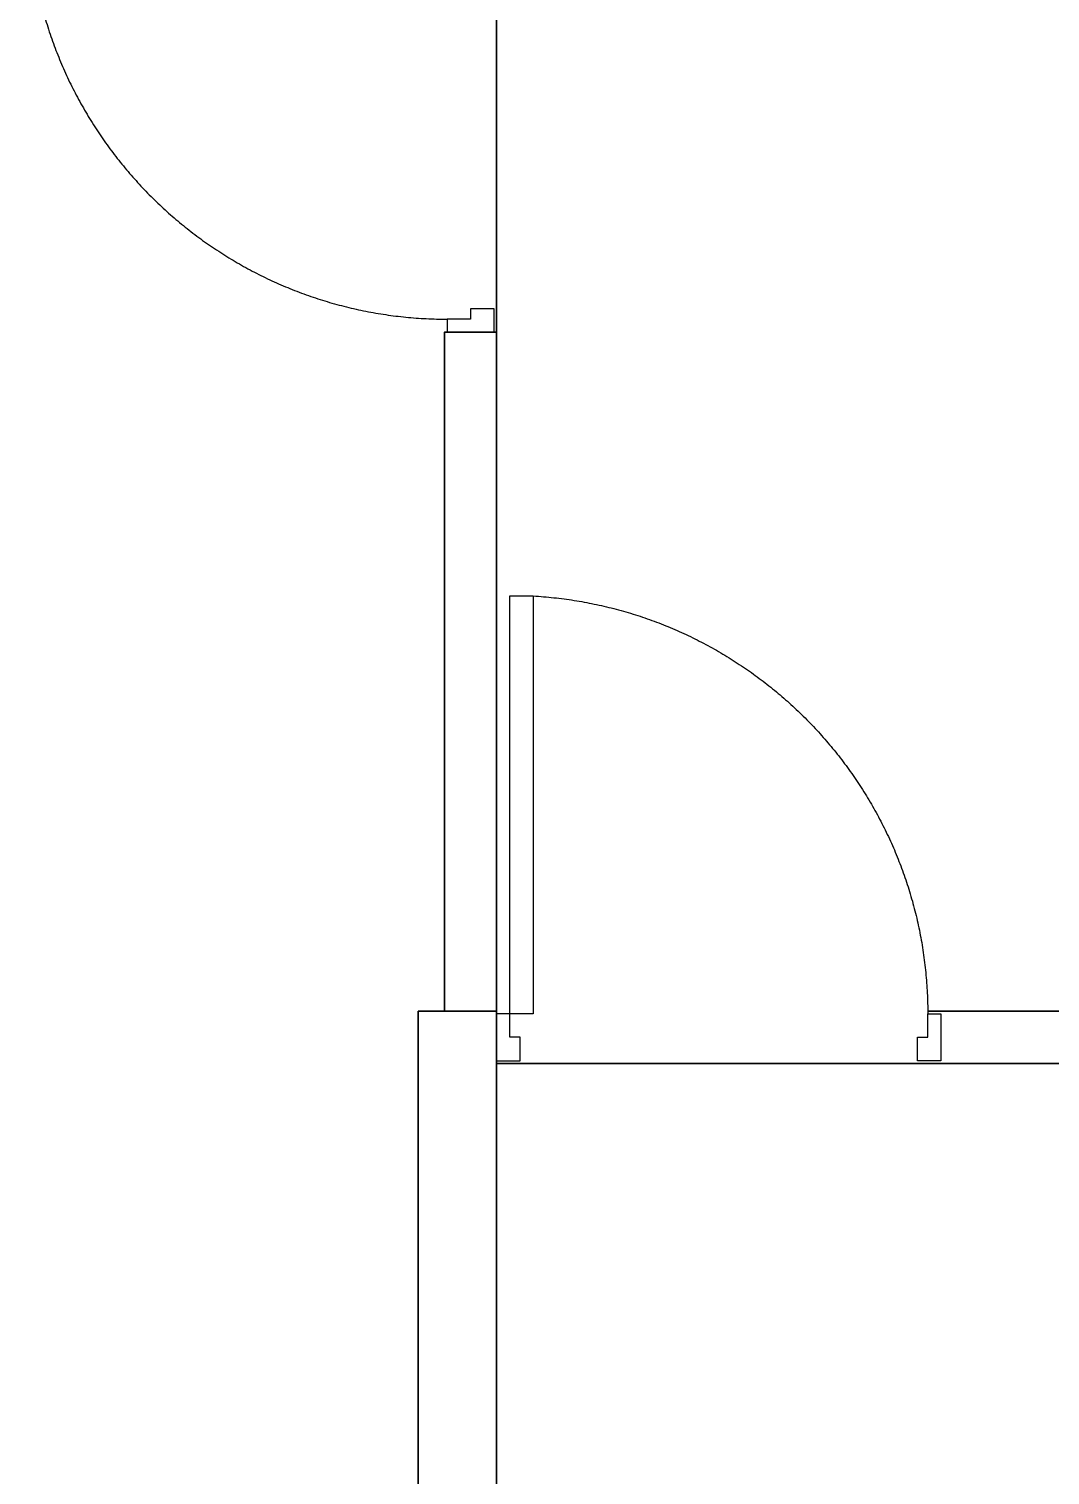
# Model space of a CAD drawing. Header units: metres. Extents: x -32982 to 1660, y -22516 to -303.
# Drawn here: x -27549 to -23224, y -12818 to -6689 of the extents above; entities that cross this region are included whole.
import ezdxf

# ---------------------------------------------------------------- set-up
doc = ezdxf.new("R2010")
doc.units = ezdxf.units.M
doc.header["$LTSCALE"] = 5
doc.header["$MEASUREMENT"] = 0
doc.linetypes.add('HIDDEN', pattern=[0.375, 0.25, -0.125])
doc.layers.get('0').update_dxf_attribs({"color": 30})
for name, color, linetype, lineweight in [('A-DOOR-FULL', 4, 'Continuous', 25), ('A-FLOR-LEVL', 7, 'Continuous', 35), ('A-WALL-FULL-EXTR', 7, 'Continuous', 35), ('A-WALL-FULL-INTR', 7, 'Continuous', 35)]:
    doc.layers.add(name, color=color, linetype=linetype, lineweight=lineweight)

# ---------------------------------------------------------------- blocks, each defined once
blk = doc.blocks.new('DOOR-80')
for points in [[(-0.07, 0.89), (-0.07, 0.09), (-0.025, 0.09), (-0.025, 0.89), (-0.07, 0.89)], [(-0.825, 0.09), (-0.85, 0.09), (-0.85, 0), (-0.805, 0), (-0.805, 0.045), (-0.825, 0.045), (-0.825, 0.09)], [(-0.025, 0.09), (0, 0.09), (0, 0), (-0.045, 0), (-0.045, 0.045), (-0.025, 0.045), (-0.025, 0.09)]]:
    blk.add_lwpolyline(points)
at = {"linetype": 'HIDDEN'}
blk.add_arc((-0.0227, 0.0891), 0.8023, 93.3811, 179.9341, dxfattribs=at)

msp = doc.modelspace()

# ---------------------------------------------------------------- linework, layer by layer
at = {"layer": 'A-FLOR-LEVL'}
for p, q in [((-23741.8, -10851.9), (-18817.2, -10851.9)), ((-25567.7, -11073.3), (-18817.2, -11073.3))]:
    msp.add_line(p, q, dxfattribs=at)
for points in [[(-25567.7, -6093.3), (-25567.7, -7974.6)], [(-25567.7, -11073.3), (-23686.4, -11073.3)]]:
    msp.add_lwpolyline(points, dxfattribs=at)
at = {"layer": 'A-WALL-FULL-EXTR'}
for p, q in [((-25899.7, -10851.9), (-25567.7, -10851.9)), ((-25899.7, -13507.9), (-25899.7, -10851.9)), ((-25567.7, -13839.9), (-25567.7, -10851.9))]:
    msp.add_line(p, q, dxfattribs=at)
at = {"layer": 'A-WALL-FULL-INTR'}
msp.add_lwpolyline([(-25567.7, -10851.9), (-25567.7, -7974.6), (-25789.1, -7974.6), (-25789.1, -10851.9)], dxfattribs=at)

# ---------------------------------------------------------------- block references
at = {"layer": 'A-DOOR-FULL', "xscale": 2213.294805385312, "yscale": 2213.294805385312, "zscale": 2213.294805385312, "rotation": 90}
msp.add_blockref('DOOR-80', (-25578.8, -6093.3), dxfattribs=at)
at = {"layer": 'A-DOOR-FULL', "xscale": -2213.294805385312, "yscale": 2213.294805385312, "zscale": 2213.294805385312}
msp.add_blockref('DOOR-80', (-25567.7, -11062.2), dxfattribs=at)

doc.saveas('drawing.dxf')
